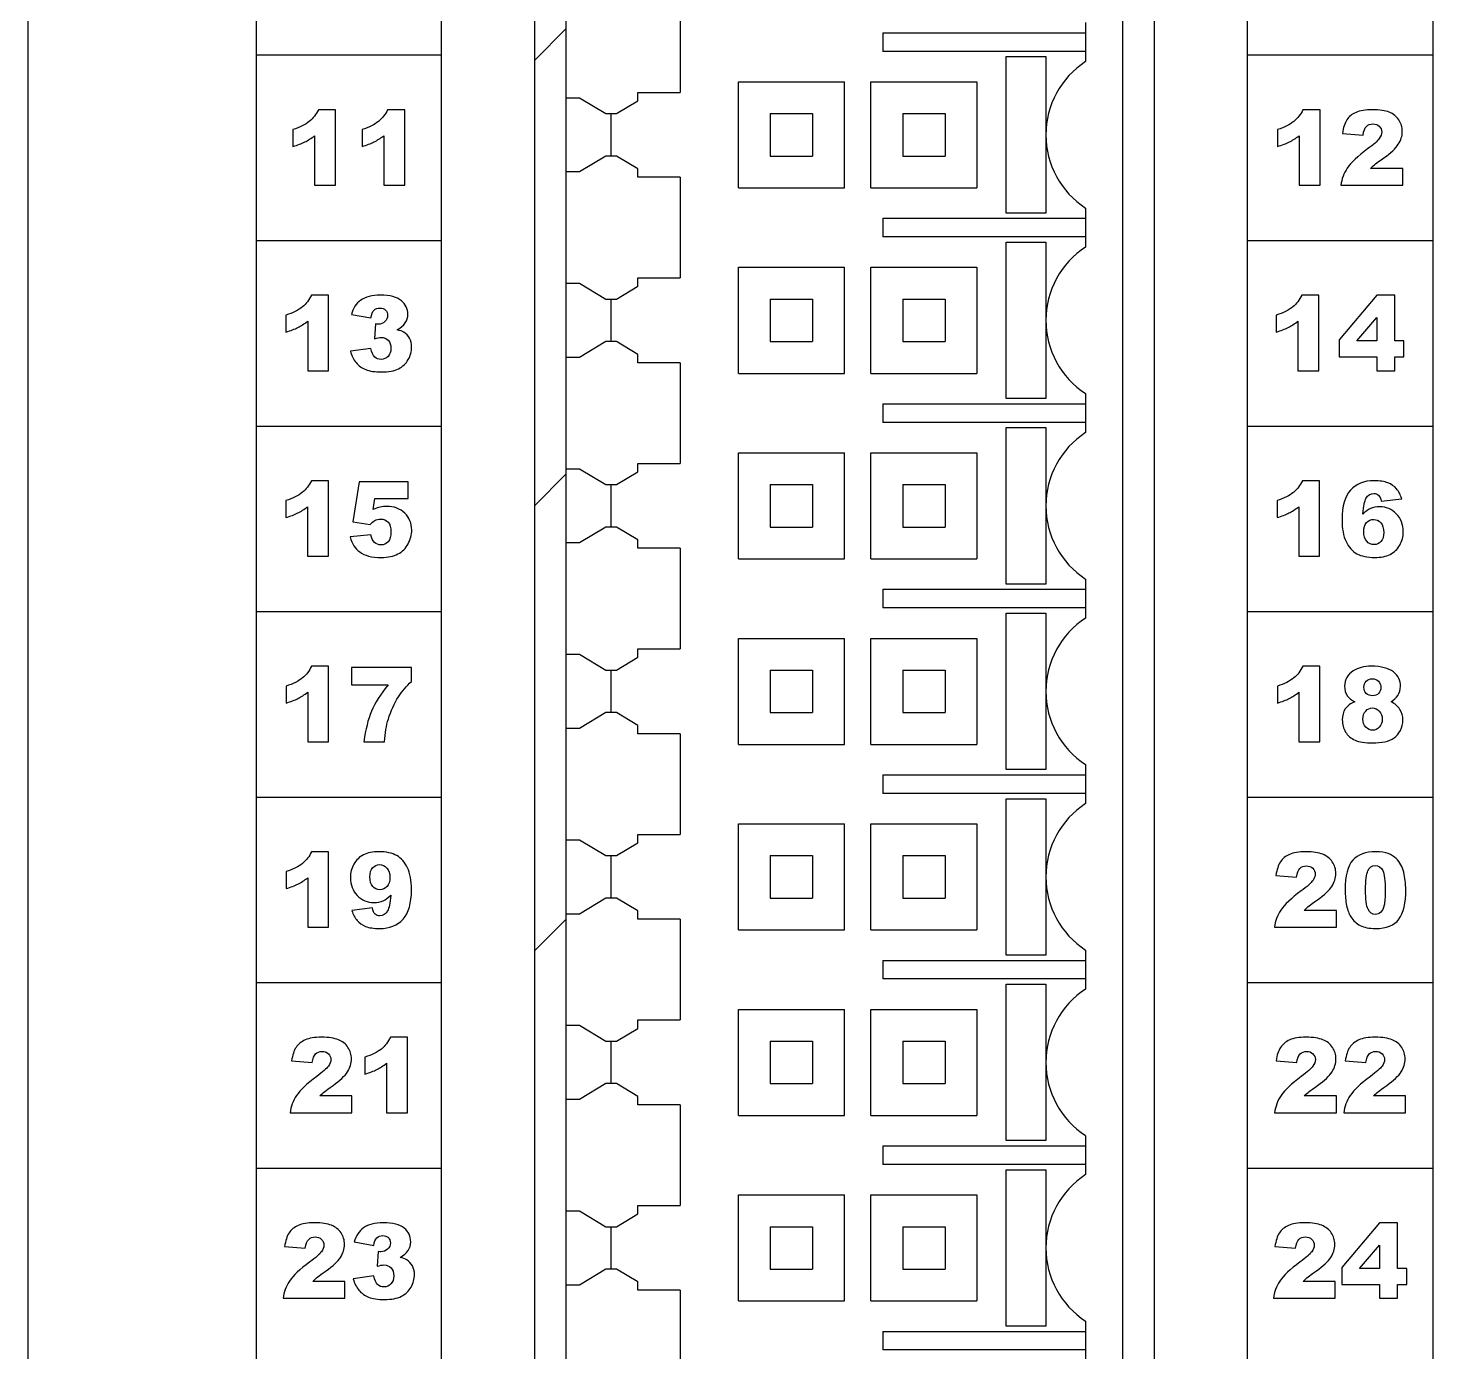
# Model space of a CAD drawing. Header units: millimetres. Extents: x 33 to 632, y -490 to 20.
# Drawn here: x 420.47 to 446.97, y -186.85 to -161.88 of the extents above; entities that cross this region are included whole.
import ezdxf

# ---------------------------------------------------------------- set-up
doc = ezdxf.new("R2010")
doc.units = ezdxf.units.MM

# ---------------------------------------------------------------- blocks, each defined once
blk = doc.blocks.new('MOD_DIM780')
at = {"linetype": 'Continuous'}
for p, q in [((115.619, 48.361), (115.619, 128.861)), ((126.119, 48.361), (126.119, 128.861)), ((115.019, 128.161), (115.019, 48.561)), ((126.719, 48.561), (126.719, 128.161)), ((109.769, 125.111), (109.769, 51.611)), ((113.269, 51.611), (113.269, 125.111)), ((128.469, 51.611), (128.469, 125.111)), ((131.969, 125.111), (131.969, 51.611)), ((105.469, 38.611), (105.469, 124.511)), ((117.769, 108.811), (117.769, 106.911)), ((125.419, 108.228), (125.419, 107.494)), ((115.019, 107.514), (115.619, 108.114)), ((121.594, 108.036), (121.594, 107.686)), ((121.594, 108.036), (125.419, 108.036)), ((113.269, 107.611), (109.769, 107.611)), ((125.419, 107.686), (121.594, 107.686)), ((131.969, 107.611), (128.469, 107.611)), ((123.918, 104.636), (123.918, 107.586)), ((123.918, 107.586), (124.669, 107.586)), ((124.669, 107.586), (124.669, 106.115)), ((118.869, 105.111), (118.869, 107.111)), ((118.869, 107.111), (120.869, 107.111)), ((120.869, 105.111), (120.869, 107.111)), ((121.369, 105.111), (121.369, 107.111)), ((121.369, 107.111), (123.369, 107.111)), ((123.369, 107.111), (123.369, 105.111)), ((115.619, 106.811), (115.869, 106.811)), ((115.869, 106.811), (116.369, 106.511)), ((116.97, 106.753), (116.969, 106.911)), ((116.969, 106.911), (117.769, 106.911)), ((111.268, 106.585), (110.946, 106.585)), ((111.268, 105.161), (111.268, 106.585)), ((112.573, 106.585), (112.251, 106.585)), ((112.573, 105.161), (112.573, 106.585)), ((116.566, 106.511), (116.97, 106.753)), ((129.84, 106.585), (129.518, 106.585)), ((129.84, 105.161), (129.84, 106.585)), ((116.369, 106.511), (116.566, 106.511)), ((116.469, 105.711), (116.469, 106.511)), ((119.469, 106.511), (119.469, 105.711)), ((119.469, 106.511), (120.269, 106.511)), ((120.269, 106.511), (120.269, 105.711)), ((121.969, 106.511), (121.969, 105.711)), ((121.969, 106.511), (122.769, 106.511)), ((122.769, 106.511), (122.769, 105.711)), ((110.466, 106.209), (110.466, 105.89)), ((110.875, 106.094), (110.875, 105.161)), ((111.77, 106.209), (111.77, 105.89)), ((112.179, 106.094), (112.179, 105.161)), ((124.669, 106.107), (124.669, 104.636)), ((129.037, 106.209), (129.037, 105.89)), ((129.446, 106.094), (129.446, 105.161)), ((130.263, 106.138), (130.652, 106.106)), ((116.369, 105.711), (115.869, 105.41)), ((116.566, 105.711), (116.369, 105.711)), ((116.97, 105.468), (116.566, 105.711)), ((119.469, 105.711), (120.269, 105.711)), ((121.969, 105.711), (122.769, 105.711)), ((131.401, 105.478), (130.794, 105.478)), ((131.401, 105.161), (131.401, 105.478)), ((115.869, 105.41), (115.619, 105.41)), ((116.969, 105.311), (116.97, 105.468)), ((117.769, 105.311), (116.969, 105.311)), ((117.769, 105.311), (117.769, 103.411)), ((110.875, 105.161), (111.268, 105.161)), ((112.179, 105.161), (112.573, 105.161)), ((118.869, 105.111), (120.869, 105.111)), ((121.369, 105.111), (123.369, 105.111)), ((129.446, 105.161), (129.84, 105.161)), ((130.234, 105.161), (131.401, 105.161)), ((125.419, 104.728), (125.419, 103.994)), ((121.594, 104.536), (121.594, 104.186)), ((121.594, 104.536), (125.419, 104.536)), ((124.669, 104.636), (123.918, 104.636)), ((125.419, 104.186), (121.594, 104.186)), ((113.269, 104.111), (109.769, 104.111)), ((123.918, 101.136), (123.918, 104.086)), ((123.918, 104.086), (124.669, 104.086)), ((124.669, 104.086), (124.669, 102.615)), ((131.969, 104.111), (128.469, 104.111)), ((116.97, 103.253), (116.969, 103.411)), ((116.969, 103.411), (117.769, 103.411)), ((118.869, 101.611), (118.869, 103.611)), ((118.869, 103.611), (120.869, 103.611)), ((120.869, 101.611), (120.869, 103.611)), ((121.369, 101.611), (121.369, 103.611)), ((121.369, 103.611), (123.369, 103.611)), ((123.369, 103.611), (123.369, 101.611)), ((115.619, 103.311), (115.869, 103.311)), ((115.869, 103.311), (116.369, 103.011)), ((116.566, 103.011), (116.97, 103.253)), ((111.136, 103.085), (110.814, 103.085)), ((111.136, 101.661), (111.136, 103.085)), ((116.369, 103.011), (116.566, 103.011)), ((116.469, 102.211), (116.469, 103.011)), ((119.469, 103.011), (119.469, 102.211)), ((119.469, 103.011), (120.269, 103.011)), ((120.269, 103.011), (120.269, 102.211)), ((121.969, 103.011), (121.969, 102.211)), ((121.969, 103.011), (122.769, 103.011)), ((122.769, 103.011), (122.769, 102.211)), ((129.817, 103.085), (129.495, 103.085)), ((129.817, 101.661), (129.817, 103.085)), ((130.909, 103.085), (130.2, 102.242)), ((131.248, 103.085), (130.909, 103.085)), ((131.248, 102.224), (131.248, 103.085)), ((110.334, 102.709), (110.334, 102.39)), ((110.743, 102.594), (110.743, 101.661)), ((111.569, 102.722), (111.937, 102.656)), ((124.669, 102.607), (124.669, 101.136)), ((129.015, 102.709), (129.015, 102.39)), ((129.424, 102.594), (129.424, 101.661)), ((130.533, 102.224), (130.909, 102.664)), ((130.909, 102.664), (130.909, 102.224)), ((112.021, 102.543), (112.001, 102.265)), ((111.937, 102.082), (111.548, 102.03)), ((116.369, 102.211), (115.869, 101.91)), ((116.566, 102.211), (116.369, 102.211)), ((116.97, 101.968), (116.566, 102.211)), ((119.469, 102.211), (120.269, 102.211)), ((121.969, 102.211), (122.769, 102.211)), ((130.2, 102.242), (130.2, 101.922)), ((130.909, 102.224), (130.533, 102.224)), ((131.423, 102.224), (131.248, 102.224)), ((131.423, 101.922), (131.423, 102.224)), ((115.869, 101.91), (115.619, 101.91)), ((116.969, 101.811), (116.97, 101.968)), ((117.769, 101.811), (116.969, 101.811)), ((117.769, 101.811), (117.769, 99.911)), ((130.2, 101.922), (130.909, 101.922)), ((130.909, 101.922), (130.909, 101.661)), ((131.248, 101.661), (131.248, 101.922)), ((131.248, 101.922), (131.423, 101.922)), ((110.743, 101.661), (111.136, 101.661)), ((118.869, 101.611), (120.869, 101.611)), ((121.369, 101.611), (123.369, 101.611)), ((129.424, 101.661), (129.817, 101.661)), ((130.909, 101.661), (131.248, 101.661)), ((121.594, 101.036), (121.594, 100.686)), ((121.594, 101.036), (125.419, 101.036)), ((124.669, 101.136), (123.918, 101.136)), ((125.419, 101.228), (125.419, 100.494)), ((113.269, 100.611), (109.769, 100.611)), ((125.419, 100.686), (121.594, 100.686)), ((123.918, 97.636), (123.918, 100.586)), ((123.918, 100.586), (124.669, 100.586)), ((124.669, 100.586), (124.669, 99.115)), ((131.969, 100.611), (128.469, 100.611)), ((116.97, 99.753), (116.969, 99.911)), ((116.969, 99.911), (117.769, 99.911)), ((118.869, 98.111), (118.869, 100.111)), ((118.869, 100.111), (120.869, 100.111)), ((120.869, 98.111), (120.869, 100.111)), ((121.369, 98.111), (121.369, 100.111)), ((121.369, 100.111), (123.369, 100.111)), ((123.369, 100.111), (123.369, 98.111)), ((115.019, 99.113), (115.619, 99.713)), ((115.619, 99.811), (115.869, 99.811)), ((115.869, 99.811), (116.369, 99.511)), ((116.566, 99.511), (116.97, 99.753)), ((111.135, 99.585), (110.813, 99.585)), ((111.135, 98.161), (111.135, 99.585)), ((111.715, 99.561), (111.592, 98.808)), ((112.639, 99.561), (111.715, 99.561)), ((112.639, 99.25), (112.639, 99.561)), ((116.369, 99.511), (116.566, 99.511)), ((116.469, 98.711), (116.469, 99.511)), ((119.469, 99.511), (119.469, 98.711)), ((119.469, 99.511), (120.269, 99.511)), ((120.269, 99.511), (120.269, 98.711)), ((121.969, 99.511), (121.969, 98.711)), ((121.969, 99.511), (122.769, 99.511)), ((122.769, 99.511), (122.769, 98.711)), ((129.831, 99.585), (129.509, 99.585)), ((129.831, 98.161), (129.831, 99.585)), ((110.333, 99.209), (110.333, 98.89)), ((111.98, 99.04), (112.013, 99.25)), ((112.013, 99.25), (112.639, 99.25)), ((129.029, 99.209), (129.029, 98.89)), ((130.993, 99.198), (131.38, 99.246)), ((110.741, 99.094), (110.741, 98.161)), ((124.669, 99.107), (124.669, 97.636)), ((129.438, 99.094), (129.438, 98.161)), ((111.592, 98.808), (111.924, 98.76)), ((116.369, 98.711), (115.869, 98.41)), ((116.566, 98.711), (116.369, 98.711)), ((116.97, 98.468), (116.566, 98.711)), ((119.469, 98.711), (120.269, 98.711)), ((121.969, 98.711), (122.769, 98.711)), ((111.935, 98.567), (111.542, 98.524)), ((115.869, 98.41), (115.619, 98.41)), ((116.969, 98.311), (116.97, 98.468)), ((110.741, 98.161), (111.135, 98.161)), ((117.769, 98.311), (116.969, 98.311)), ((117.769, 98.311), (117.769, 96.411)), ((118.869, 98.111), (120.869, 98.111)), ((121.369, 98.111), (123.369, 98.111)), ((129.438, 98.161), (129.831, 98.161)), ((121.594, 97.536), (121.594, 97.186)), ((121.594, 97.536), (125.419, 97.536)), ((124.669, 97.636), (123.918, 97.636)), ((125.419, 97.728), (125.419, 96.994)), ((113.269, 97.111), (109.769, 97.111)), ((125.419, 97.186), (121.594, 97.186)), ((123.918, 94.136), (123.918, 97.086)), ((123.918, 97.086), (124.669, 97.086)), ((124.669, 97.086), (124.669, 95.615)), ((131.969, 97.111), (128.469, 97.111)), ((118.869, 94.611), (118.869, 96.611)), ((118.869, 96.611), (120.869, 96.611)), ((120.869, 94.611), (120.869, 96.611)), ((121.369, 94.611), (121.369, 96.611)), ((121.369, 96.611), (123.369, 96.611)), ((123.369, 96.611), (123.369, 94.611)), ((115.619, 96.311), (115.869, 96.311)), ((115.869, 96.311), (116.369, 96.011)), ((116.566, 96.011), (116.97, 96.253)), ((116.97, 96.253), (116.969, 96.411)), ((116.969, 96.411), (117.769, 96.411)), ((111.138, 96.085), (110.816, 96.085)), ((111.138, 94.661), (111.138, 96.085)), ((111.567, 96.061), (111.567, 95.732)), ((112.703, 96.061), (111.567, 96.061)), ((112.703, 95.798), (112.703, 96.061)), ((116.369, 96.011), (116.566, 96.011)), ((116.469, 95.211), (116.469, 96.011)), ((119.469, 96.011), (119.469, 95.211)), ((119.469, 96.011), (120.269, 96.011)), ((120.269, 96.011), (120.269, 95.211)), ((121.969, 96.011), (121.969, 95.211)), ((121.969, 96.011), (122.769, 96.011)), ((122.769, 96.011), (122.769, 95.211)), ((129.837, 96.085), (129.515, 96.085)), ((129.837, 94.661), (129.837, 96.085)), ((110.336, 95.709), (110.336, 95.39)), ((111.567, 95.732), (112.259, 95.732)), ((129.035, 95.709), (129.035, 95.39)), ((110.744, 95.594), (110.744, 94.661)), ((124.669, 95.607), (124.669, 94.136)), ((129.443, 95.594), (129.443, 94.661)), ((116.369, 95.211), (115.869, 94.91)), ((116.566, 95.211), (116.369, 95.211)), ((116.97, 94.968), (116.566, 95.211)), ((119.469, 95.211), (120.269, 95.211)), ((121.969, 95.211), (122.769, 95.211)), ((115.869, 94.91), (115.619, 94.91)), ((116.969, 94.811), (116.97, 94.968)), ((110.744, 94.661), (111.138, 94.661)), ((111.803, 94.661), (112.191, 94.661)), ((117.769, 94.811), (116.969, 94.811)), ((117.769, 94.811), (117.769, 92.911)), ((118.869, 94.611), (120.869, 94.611)), ((121.369, 94.611), (123.369, 94.611)), ((129.443, 94.661), (129.837, 94.661)), ((124.669, 94.136), (123.918, 94.136)), ((125.419, 94.228), (125.419, 93.494)), ((121.594, 94.036), (121.594, 93.686)), ((121.594, 94.036), (125.419, 94.036)), ((113.269, 93.611), (109.769, 93.611)), ((125.419, 93.686), (121.594, 93.686)), ((123.918, 90.636), (123.918, 93.586)), ((123.918, 93.586), (124.669, 93.586)), ((124.669, 93.586), (124.669, 92.115)), ((131.969, 93.611), (128.469, 93.611)), ((118.869, 91.111), (118.869, 93.111)), ((118.869, 93.111), (120.869, 93.111)), ((120.869, 91.111), (120.869, 93.111)), ((121.369, 91.111), (121.369, 93.111)), ((121.369, 93.111), (123.369, 93.111)), ((123.369, 93.111), (123.369, 91.111)), ((115.619, 92.811), (115.869, 92.811)), ((115.869, 92.811), (116.369, 92.511)), ((116.566, 92.511), (116.97, 92.753)), ((116.97, 92.753), (116.969, 92.911)), ((116.969, 92.911), (117.769, 92.911)), ((111.138, 92.585), (110.816, 92.585)), ((111.138, 91.161), (111.138, 92.585)), ((116.369, 92.511), (116.566, 92.511)), ((116.469, 91.711), (116.469, 92.511)), ((119.469, 92.511), (119.469, 91.711)), ((119.469, 92.511), (120.269, 92.511)), ((120.269, 92.511), (120.269, 91.711)), ((121.969, 92.511), (121.969, 91.711)), ((121.969, 92.511), (122.769, 92.511)), ((122.769, 92.511), (122.769, 91.711)), ((110.336, 92.209), (110.336, 91.89)), ((110.745, 92.094), (110.745, 91.161)), ((124.669, 92.107), (124.669, 90.636)), ((129.009, 92.138), (129.399, 92.106)), ((116.369, 91.711), (115.869, 91.41)), ((116.566, 91.711), (116.369, 91.711)), ((116.97, 91.468), (116.566, 91.711)), ((119.469, 91.711), (120.269, 91.711)), ((121.969, 91.711), (122.769, 91.711)), ((111.965, 91.524), (111.578, 91.475)), ((116.969, 91.311), (116.97, 91.468)), ((130.148, 91.478), (129.54, 91.478)), ((130.148, 91.161), (130.148, 91.478)), ((110.745, 91.161), (111.138, 91.161)), ((115.019, 90.713), (115.619, 91.313)), ((115.869, 91.41), (115.619, 91.41)), ((117.769, 91.311), (116.969, 91.311)), ((117.769, 91.311), (117.769, 89.411)), ((128.981, 91.161), (130.148, 91.161)), ((118.869, 91.111), (120.869, 91.111)), ((121.369, 91.111), (123.369, 91.111)), ((124.669, 90.636), (123.918, 90.636)), ((125.419, 90.728), (125.419, 89.994)), ((121.594, 90.536), (121.594, 90.186)), ((121.594, 90.536), (125.419, 90.536)), ((113.269, 90.111), (109.769, 90.111)), ((125.419, 90.186), (121.594, 90.186)), ((131.969, 90.111), (128.469, 90.111)), ((123.918, 87.136), (123.918, 90.086)), ((123.918, 90.086), (124.669, 90.086)), ((124.669, 90.086), (124.669, 88.615)), ((118.869, 87.611), (118.869, 89.611)), ((118.869, 89.611), (120.869, 89.611)), ((120.869, 87.611), (120.869, 89.611)), ((121.369, 87.611), (121.369, 89.611)), ((121.369, 89.611), (123.369, 89.611)), ((123.369, 89.611), (123.369, 87.611)), ((115.619, 89.311), (115.869, 89.311)), ((115.869, 89.311), (116.369, 89.011)), ((116.97, 89.253), (116.969, 89.411)), ((116.969, 89.411), (117.769, 89.411)), ((112.627, 89.085), (112.305, 89.085)), ((112.627, 87.661), (112.627, 89.085)), ((116.566, 89.011), (116.97, 89.253)), ((116.369, 89.011), (116.566, 89.011)), ((116.469, 88.211), (116.469, 89.011)), ((119.469, 89.011), (119.469, 88.211)), ((119.469, 89.011), (120.269, 89.011)), ((120.269, 89.011), (120.269, 88.211)), ((121.969, 89.011), (121.969, 88.211)), ((121.969, 89.011), (122.769, 89.011)), ((122.769, 89.011), (122.769, 88.211)), ((110.441, 88.638), (110.83, 88.606)), ((111.824, 88.709), (111.824, 88.39)), ((112.233, 88.594), (112.233, 87.661)), ((124.669, 88.607), (124.669, 87.136)), ((129.012, 88.638), (129.402, 88.606)), ((130.317, 88.638), (130.706, 88.606)), ((116.369, 88.211), (115.869, 87.91)), ((116.566, 88.211), (116.369, 88.211)), ((116.97, 87.968), (116.566, 88.211)), ((119.469, 88.211), (120.269, 88.211)), ((121.969, 88.211), (122.769, 88.211)), ((111.579, 87.978), (110.972, 87.978)), ((111.579, 87.661), (111.579, 87.978)), ((115.869, 87.91), (115.619, 87.91)), ((116.969, 87.811), (116.97, 87.968)), ((117.769, 87.811), (116.969, 87.811)), ((117.769, 87.811), (117.769, 85.911)), ((130.15, 87.978), (129.543, 87.978)), ((130.15, 87.661), (130.15, 87.978)), ((131.455, 87.978), (130.848, 87.978)), ((131.455, 87.661), (131.455, 87.978)), ((110.412, 87.661), (111.579, 87.661)), ((112.233, 87.661), (112.627, 87.661)), ((118.869, 87.611), (120.869, 87.611)), ((121.369, 87.611), (123.369, 87.611)), ((128.983, 87.661), (130.15, 87.661)), ((130.288, 87.661), (131.455, 87.661)), ((125.419, 87.228), (125.419, 86.494)), ((121.594, 87.036), (121.594, 86.686)), ((121.594, 87.036), (125.419, 87.036)), ((124.669, 87.136), (123.918, 87.136)), ((125.419, 86.686), (121.594, 86.686)), ((113.269, 86.611), (109.769, 86.611)), ((123.918, 83.636), (123.918, 86.586)), ((123.918, 86.586), (124.669, 86.586)), ((124.669, 86.586), (124.669, 85.115)), ((131.969, 86.611), (128.469, 86.611)), ((116.97, 85.753), (116.969, 85.911)), ((116.969, 85.911), (117.769, 85.911)), ((118.869, 84.111), (118.869, 86.111)), ((118.869, 86.111), (120.869, 86.111)), ((120.869, 84.111), (120.869, 86.111)), ((121.369, 84.111), (121.369, 86.111)), ((121.369, 86.111), (123.369, 86.111)), ((123.369, 86.111), (123.369, 84.111)), ((115.619, 85.811), (115.869, 85.811)), ((115.869, 85.811), (116.369, 85.511)), ((116.566, 85.511), (116.97, 85.753)), ((116.369, 85.511), (116.566, 85.511)), ((116.469, 84.711), (116.469, 85.511)), ((119.469, 85.511), (119.469, 84.711)), ((119.469, 85.511), (120.269, 85.511)), ((120.269, 85.511), (120.269, 84.711)), ((121.969, 85.511), (121.969, 84.711)), ((121.969, 85.511), (122.769, 85.511)), ((122.769, 85.511), (122.769, 84.711)), ((130.963, 85.585), (130.254, 84.742)), ((131.302, 85.585), (130.963, 85.585)), ((131.302, 84.724), (131.302, 85.585)), ((110.309, 85.138), (110.698, 85.106)), ((111.623, 85.222), (111.991, 85.156)), ((124.669, 85.107), (124.669, 83.636)), ((128.99, 85.138), (129.379, 85.106)), ((130.587, 84.724), (130.963, 85.164)), ((130.963, 85.164), (130.963, 84.724)), ((112.075, 85.043), (112.054, 84.765)), ((111.991, 84.582), (111.602, 84.53)), ((116.369, 84.711), (115.869, 84.41)), ((116.566, 84.711), (116.369, 84.711)), ((116.97, 84.468), (116.566, 84.711)), ((119.469, 84.711), (120.269, 84.711)), ((121.969, 84.711), (122.769, 84.711)), ((130.254, 84.742), (130.254, 84.422)), ((130.963, 84.724), (130.587, 84.724)), ((131.477, 84.724), (131.302, 84.724)), ((131.477, 84.422), (131.477, 84.724)), ((111.447, 84.478), (110.84, 84.478)), ((111.447, 84.161), (111.447, 84.478)), ((115.869, 84.41), (115.619, 84.41)), ((116.969, 84.311), (116.97, 84.468)), ((117.769, 84.311), (116.969, 84.311)), ((117.769, 84.311), (117.769, 82.411)), ((130.128, 84.478), (129.521, 84.478)), ((130.128, 84.161), (130.128, 84.478)), ((130.254, 84.422), (130.963, 84.422)), ((130.963, 84.422), (130.963, 84.161)), ((131.302, 84.422), (131.477, 84.422)), ((131.302, 84.161), (131.302, 84.422)), ((110.28, 84.161), (111.447, 84.161)), ((118.869, 84.111), (120.869, 84.111)), ((121.369, 84.111), (123.369, 84.111)), ((128.961, 84.161), (130.128, 84.161)), ((130.963, 84.161), (131.302, 84.161)), ((121.594, 83.536), (121.594, 83.186)), ((121.594, 83.536), (125.419, 83.536)), ((124.669, 83.636), (123.918, 83.636)), ((125.419, 83.728), (125.419, 82.994)), ((125.419, 83.186), (121.594, 83.186))]:
    blk.add_line(p, q, dxfattribs=at)
for centre, radius, start, end in [((126.319, 106.111), 1.65, 123.0557, 236.9443), ((126.319, 102.611), 1.65, 123.0557, 236.9443), ((126.319, 99.111), 1.65, 123.0557, 236.9443), ((126.319, 95.611), 1.65, 123.0557, 236.9443), ((130.839, 95.708), 1.071, 270.0061, 282.0044), ((126.319, 92.111), 1.65, 123.0557, 236.9443), ((126.319, 88.611), 1.65, 123.0557, 236.9443), ((126.319, 85.111), 1.65, 123.0557, 236.9443)]:
    blk.add_arc(centre, radius, start, end, dxfattribs=at)
for points in [[(110.946, 106.585), (110.904, 106.497), (110.847, 106.422), (110.774, 106.363)], [(112.251, 106.585), (112.209, 106.497), (112.151, 106.422), (112.079, 106.363)], [(129.518, 106.585), (129.476, 106.497), (129.418, 106.422), (129.346, 106.363)], [(130.519, 106.535), (130.444, 106.502), (130.387, 106.455), (130.346, 106.394)], [(130.827, 106.585), (130.695, 106.585), (130.593, 106.567), (130.519, 106.535)], [(131.146, 106.537), (131.07, 106.568), (130.964, 106.585), (130.827, 106.585)], [(131.326, 106.394), (131.282, 106.459), (131.222, 106.506), (131.146, 106.537)], [(110.774, 106.363), (110.701, 106.303), (110.598, 106.251), (110.466, 106.209)], [(112.079, 106.363), (112.005, 106.303), (111.902, 106.251), (111.77, 106.209)], [(129.346, 106.363), (129.272, 106.303), (129.169, 106.251), (129.037, 106.209)], [(130.346, 106.394), (130.306, 106.332), (130.278, 106.247), (130.263, 106.138)], [(130.652, 106.106), (130.663, 106.184), (130.684, 106.24), (130.716, 106.271)], [(130.716, 106.271), (130.747, 106.302), (130.788, 106.318), (130.838, 106.318)], [(130.838, 106.318), (130.885, 106.318), (130.924, 106.303), (130.956, 106.272)], [(130.956, 106.272), (130.988, 106.242), (131.004, 106.205), (131.004, 106.163)], [(131.391, 106.177), (131.391, 106.257), (131.37, 106.329), (131.326, 106.394)], [(110.69, 105.976), (110.749, 106.006), (110.811, 106.045), (110.875, 106.094)], [(111.994, 105.976), (112.053, 106.006), (112.115, 106.045), (112.179, 106.094)], [(129.261, 105.976), (129.32, 106.006), (129.382, 106.045), (129.446, 106.094)], [(130.956, 106.039), (130.924, 105.994), (130.851, 105.929), (130.737, 105.845)], [(131.004, 106.163), (131.004, 106.123), (130.988, 106.082), (130.956, 106.039)], [(131.316, 105.932), (131.366, 106.01), (131.391, 106.091), (131.391, 106.177)], [(110.466, 105.89), (110.556, 105.917), (110.63, 105.946), (110.69, 105.976)], [(111.77, 105.89), (111.86, 105.917), (111.935, 105.946), (111.994, 105.976)], [(129.037, 105.89), (129.127, 105.917), (129.202, 105.946), (129.261, 105.976)], [(130.737, 105.845), (130.55, 105.707), (130.423, 105.587), (130.355, 105.485)], [(131.044, 105.677), (131.176, 105.769), (131.266, 105.854), (131.316, 105.932)], [(130.355, 105.485), (130.288, 105.384), (130.247, 105.275), (130.234, 105.161)], [(130.794, 105.478), (130.829, 105.512), (130.86, 105.541), (130.887, 105.562)], [(130.887, 105.562), (130.913, 105.584), (130.966, 105.622), (131.044, 105.677)], [(110.643, 102.863), (110.569, 102.803), (110.466, 102.751), (110.334, 102.709)], [(110.814, 103.085), (110.772, 102.997), (110.715, 102.922), (110.643, 102.863)], [(111.745, 102.991), (111.658, 102.928), (111.599, 102.838), (111.569, 102.722)], [(112.114, 103.085), (111.955, 103.085), (111.832, 103.053), (111.745, 102.991)], [(111.995, 102.801), (112.023, 102.829), (112.061, 102.843), (112.107, 102.843)], [(112.107, 102.843), (112.15, 102.843), (112.186, 102.83), (112.211, 102.804)], [(112.51, 102.982), (112.428, 103.05), (112.297, 103.085), (112.114, 103.085)], [(112.633, 102.725), (112.633, 102.829), (112.592, 102.914), (112.51, 102.982)], [(129.324, 102.863), (129.25, 102.803), (129.147, 102.751), (129.015, 102.709)], [(129.495, 103.085), (129.453, 102.997), (129.396, 102.922), (129.324, 102.863)], [(110.558, 102.476), (110.617, 102.506), (110.679, 102.545), (110.743, 102.594)], [(111.937, 102.656), (111.946, 102.725), (111.966, 102.773), (111.995, 102.801)], [(112.198, 102.587), (112.164, 102.555), (112.122, 102.538), (112.071, 102.538)], [(112.25, 102.703), (112.25, 102.658), (112.233, 102.619), (112.198, 102.587)], [(112.211, 102.804), (112.236, 102.779), (112.25, 102.745), (112.25, 102.703)], [(112.433, 102.432), (112.5, 102.469), (112.55, 102.512), (112.583, 102.561)], [(112.583, 102.561), (112.616, 102.61), (112.633, 102.664), (112.633, 102.725)], [(129.239, 102.476), (129.298, 102.506), (129.36, 102.545), (129.424, 102.594)], [(110.334, 102.39), (110.424, 102.417), (110.498, 102.446), (110.558, 102.476)], [(112.071, 102.538), (112.059, 102.538), (112.042, 102.539), (112.021, 102.543)], [(112.557, 102.385), (112.529, 102.403), (112.487, 102.419), (112.433, 102.432)], [(112.665, 102.272), (112.639, 102.319), (112.603, 102.357), (112.557, 102.385)], [(129.015, 102.39), (129.105, 102.417), (129.179, 102.446), (129.239, 102.476)], [(111.548, 102.03), (111.573, 101.942), (111.609, 101.87), (111.657, 101.813)], [(112.007, 101.919), (111.975, 101.949), (111.952, 102.004), (111.937, 102.082)], [(112.001, 102.265), (112.054, 102.28), (112.096, 102.288), (112.127, 102.288)], [(112.127, 102.288), (112.184, 102.288), (112.229, 102.27), (112.262, 102.234)], [(112.313, 102.084), (112.313, 102.02), (112.295, 101.969), (112.26, 101.931)], [(112.262, 102.234), (112.296, 102.198), (112.313, 102.149), (112.313, 102.084)], [(112.64, 101.87), (112.682, 101.944), (112.704, 102.023), (112.704, 102.105)], [(112.704, 102.105), (112.704, 102.17), (112.691, 102.225), (112.665, 102.272)], [(111.657, 101.813), (111.704, 101.755), (111.765, 101.711), (111.838, 101.682)], [(112.13, 101.874), (112.081, 101.874), (112.04, 101.888), (112.007, 101.919)], [(112.26, 101.931), (112.226, 101.893), (112.182, 101.874), (112.13, 101.874)], [(112.456, 101.697), (112.536, 101.737), (112.597, 101.795), (112.64, 101.87)], [(111.838, 101.682), (111.912, 101.652), (112.012, 101.637), (112.14, 101.637)], [(112.14, 101.637), (112.27, 101.637), (112.376, 101.658), (112.456, 101.697)], [(110.813, 99.585), (110.771, 99.497), (110.714, 99.422), (110.641, 99.363)], [(129.509, 99.585), (129.467, 99.497), (129.41, 99.422), (129.337, 99.363)], [(130.415, 99.408), (130.309, 99.29), (130.256, 99.105), (130.256, 98.853)], [(130.858, 99.585), (130.669, 99.585), (130.521, 99.525), (130.415, 99.408)], [(131.121, 99.545), (131.056, 99.571), (130.968, 99.585), (130.858, 99.585)], [(131.282, 99.432), (131.24, 99.482), (131.186, 99.52), (131.121, 99.545)], [(131.38, 99.246), (131.357, 99.32), (131.325, 99.383), (131.282, 99.432)], [(110.641, 99.363), (110.568, 99.303), (110.464, 99.251), (110.333, 99.209)], [(129.337, 99.363), (129.264, 99.303), (129.161, 99.251), (129.029, 99.209)], [(130.65, 98.956), (130.662, 99.106), (130.681, 99.204), (130.706, 99.251)], [(130.706, 99.251), (130.741, 99.313), (130.791, 99.346), (130.854, 99.346)], [(130.854, 99.346), (130.888, 99.346), (130.918, 99.334), (130.941, 99.312)], [(130.941, 99.312), (130.966, 99.289), (130.983, 99.251), (130.993, 99.198)], [(110.333, 98.89), (110.422, 98.917), (110.497, 98.946), (110.556, 98.976)], [(110.556, 98.976), (110.615, 99.006), (110.677, 99.045), (110.741, 99.094)], [(112.108, 99.086), (112.066, 99.076), (112.023, 99.06), (111.98, 99.04)], [(112.009, 98.833), (112.044, 98.851), (112.08, 98.861), (112.118, 98.861)], [(112.234, 99.101), (112.192, 99.101), (112.15, 99.096), (112.108, 99.086)], [(112.118, 98.861), (112.178, 98.861), (112.224, 98.841), (112.26, 98.802)], [(112.574, 98.974), (112.487, 99.058), (112.373, 99.101), (112.234, 99.101)], [(112.706, 98.654), (112.706, 98.782), (112.662, 98.889), (112.574, 98.974)], [(129.029, 98.89), (129.119, 98.917), (129.193, 98.946), (129.253, 98.976)], [(129.253, 98.976), (129.312, 99.006), (129.374, 99.045), (129.438, 99.094)], [(130.256, 98.853), (130.256, 98.68), (130.281, 98.542), (130.331, 98.437)], [(130.794, 99.06), (130.744, 99.037), (130.696, 99.003), (130.65, 98.956)], [(130.718, 98.794), (130.754, 98.834), (130.8, 98.854), (130.855, 98.854)], [(130.964, 99.095), (130.899, 99.095), (130.842, 99.083), (130.794, 99.06)], [(130.855, 98.854), (130.907, 98.854), (130.951, 98.833), (130.987, 98.792)], [(131.279, 98.961), (131.194, 99.05), (131.088, 99.095), (130.964, 99.095)], [(131.41, 98.622), (131.41, 98.759), (131.366, 98.871), (131.279, 98.961)], [(111.924, 98.76), (111.954, 98.795), (111.983, 98.82), (112.009, 98.833)], [(112.26, 98.802), (112.296, 98.763), (112.314, 98.702), (112.314, 98.619)], [(112.314, 98.619), (112.314, 98.537), (112.296, 98.476), (112.261, 98.435)], [(112.638, 98.394), (112.683, 98.477), (112.706, 98.564), (112.706, 98.654)], [(130.664, 98.622), (130.664, 98.696), (130.682, 98.754), (130.718, 98.794)], [(130.721, 98.443), (130.683, 98.486), (130.664, 98.546), (130.664, 98.622)], [(130.987, 98.792), (131.023, 98.75), (131.041, 98.69), (131.041, 98.611)], [(131.041, 98.611), (131.041, 98.534), (131.024, 98.476), (130.99, 98.437)], [(131.344, 98.369), (131.388, 98.445), (131.41, 98.529), (131.41, 98.622)], [(111.542, 98.524), (111.561, 98.458), (111.585, 98.403), (111.613, 98.359)], [(111.613, 98.359), (111.642, 98.315), (111.679, 98.275), (111.725, 98.241)], [(112.002, 98.422), (111.967, 98.455), (111.945, 98.504), (111.935, 98.567)], [(112.127, 98.374), (112.078, 98.374), (112.036, 98.39), (112.002, 98.422)], [(112.261, 98.435), (112.225, 98.394), (112.181, 98.374), (112.127, 98.374)], [(112.447, 98.203), (112.529, 98.247), (112.593, 98.31), (112.638, 98.394)], [(130.331, 98.437), (130.382, 98.332), (130.45, 98.256), (130.535, 98.208)], [(130.861, 98.379), (130.806, 98.379), (130.759, 98.4), (130.721, 98.443)], [(130.99, 98.437), (130.955, 98.398), (130.912, 98.379), (130.861, 98.379)], [(131.162, 98.195), (131.24, 98.234), (131.3, 98.292), (131.344, 98.369)], [(111.725, 98.241), (111.771, 98.207), (111.827, 98.18), (111.893, 98.163)], [(111.893, 98.163), (111.959, 98.146), (112.038, 98.137), (112.131, 98.137)], [(112.131, 98.137), (112.259, 98.137), (112.365, 98.159), (112.447, 98.203)], [(130.535, 98.208), (130.619, 98.161), (130.732, 98.137), (130.872, 98.137)], [(130.872, 98.137), (130.988, 98.137), (131.085, 98.157), (131.162, 98.195)], [(110.816, 96.085), (110.774, 95.997), (110.717, 95.922), (110.644, 95.863)], [(129.515, 96.085), (129.473, 95.997), (129.416, 95.922), (129.343, 95.863)], [(130.468, 95.998), (130.357, 95.924), (130.303, 95.828), (130.303, 95.711)], [(130.809, 96.085), (130.668, 96.085), (130.554, 96.056), (130.468, 95.998)], [(131.223, 95.977), (131.134, 96.048), (130.996, 96.085), (130.809, 96.085)], [(131.358, 95.708), (131.358, 95.816), (131.313, 95.906), (131.223, 95.977)], [(110.644, 95.863), (110.57, 95.803), (110.467, 95.751), (110.336, 95.709)], [(112.259, 95.732), (112.117, 95.556), (112.012, 95.39), (111.947, 95.236)], [(112.456, 95.509), (112.521, 95.612), (112.604, 95.708), (112.703, 95.798)], [(129.343, 95.863), (129.27, 95.803), (129.166, 95.751), (129.035, 95.709)], [(130.303, 95.711), (130.303, 95.64), (130.322, 95.577), (130.36, 95.522)], [(130.669, 95.688), (130.669, 95.735), (130.683, 95.773), (130.712, 95.803)], [(130.713, 95.571), (130.683, 95.6), (130.669, 95.64), (130.669, 95.688)], [(130.712, 95.803), (130.742, 95.832), (130.78, 95.848), (130.828, 95.848)], [(130.828, 95.848), (130.874, 95.848), (130.912, 95.832), (130.942, 95.802)], [(130.942, 95.802), (130.972, 95.771), (130.988, 95.732), (130.988, 95.684)], [(130.988, 95.684), (130.988, 95.638), (130.973, 95.599), (130.945, 95.571)], [(131.305, 95.532), (131.34, 95.586), (131.358, 95.645), (131.358, 95.708)], [(110.336, 95.39), (110.425, 95.417), (110.5, 95.446), (110.559, 95.476)], [(110.559, 95.476), (110.618, 95.506), (110.68, 95.545), (110.744, 95.594)], [(112.265, 95.088), (112.311, 95.242), (112.375, 95.383), (112.456, 95.509)], [(129.035, 95.39), (129.124, 95.417), (129.199, 95.446), (129.258, 95.476)], [(129.258, 95.476), (129.317, 95.506), (129.379, 95.545), (129.443, 95.594)], [(130.494, 95.413), (130.414, 95.382), (130.355, 95.338), (130.317, 95.28)], [(130.36, 95.522), (130.388, 95.482), (130.433, 95.446), (130.494, 95.413)], [(130.835, 95.527), (130.784, 95.527), (130.744, 95.541), (130.713, 95.571)], [(130.945, 95.571), (130.916, 95.541), (130.879, 95.527), (130.835, 95.527)], [(131.179, 95.413), (131.236, 95.451), (131.278, 95.491), (131.305, 95.532)], [(131.347, 95.269), (131.31, 95.328), (131.254, 95.377), (131.179, 95.413)], [(111.947, 95.236), (111.882, 95.081), (111.834, 94.889), (111.803, 94.661)], [(130.317, 95.28), (130.279, 95.223), (130.26, 95.154), (130.26, 95.072)], [(130.648, 95.086), (130.648, 95.151), (130.665, 95.202), (130.701, 95.24)], [(130.701, 95.24), (130.737, 95.279), (130.779, 95.298), (130.828, 95.298)], [(130.828, 95.298), (130.877, 95.298), (130.92, 95.278), (130.957, 95.238)], [(130.957, 95.238), (130.994, 95.198), (131.013, 95.148), (131.013, 95.087)], [(131.404, 95.07), (131.404, 95.143), (131.385, 95.209), (131.347, 95.269)], [(112.191, 94.661), (112.203, 94.825), (112.228, 94.967), (112.265, 95.088)], [(130.26, 95.072), (130.26, 94.988), (130.28, 94.912), (130.32, 94.844)], [(130.704, 94.934), (130.666, 94.973), (130.648, 95.024), (130.648, 95.086)], [(130.833, 94.876), (130.784, 94.876), (130.741, 94.895), (130.704, 94.934)], [(130.958, 94.935), (130.921, 94.895), (130.879, 94.876), (130.833, 94.876)], [(131.013, 95.087), (131.013, 95.025), (130.994, 94.975), (130.958, 94.935)], [(131.237, 94.733), (131.284, 94.766), (131.323, 94.813), (131.355, 94.874)], [(131.355, 94.874), (131.388, 94.935), (131.404, 95), (131.404, 95.07)], [(130.32, 94.844), (130.361, 94.775), (130.421, 94.724), (130.5, 94.689)], [(130.5, 94.689), (130.578, 94.655), (130.691, 94.637), (130.839, 94.637)], [(131.062, 94.66), (131.132, 94.675), (131.19, 94.7), (131.237, 94.733)], [(110.816, 92.585), (110.774, 92.497), (110.717, 92.422), (110.645, 92.363)], [(111.796, 92.526), (111.719, 92.486), (111.659, 92.429), (111.615, 92.353)], [(112.086, 92.585), (111.97, 92.585), (111.873, 92.565), (111.796, 92.526)], [(112.423, 92.512), (112.339, 92.56), (112.226, 92.585), (112.086, 92.585)], [(112.626, 92.283), (112.575, 92.388), (112.508, 92.464), (112.423, 92.512)], [(129.265, 92.535), (129.191, 92.502), (129.133, 92.455), (129.093, 92.394)], [(129.574, 92.585), (129.442, 92.585), (129.34, 92.567), (129.265, 92.535)], [(129.892, 92.537), (129.816, 92.568), (129.71, 92.585), (129.574, 92.585)], [(130.072, 92.394), (130.028, 92.459), (129.969, 92.506), (129.892, 92.537)], [(130.895, 92.585), (130.699, 92.585), (130.553, 92.531), (130.457, 92.425)], [(131.127, 92.549), (131.066, 92.572), (130.989, 92.585), (130.895, 92.585)], [(131.275, 92.459), (131.237, 92.496), (131.188, 92.526), (131.127, 92.549)], [(110.645, 92.363), (110.571, 92.303), (110.468, 92.251), (110.336, 92.209)], [(111.615, 92.353), (111.571, 92.276), (111.549, 92.191), (111.549, 92.098)], [(111.918, 92.109), (111.918, 92.186), (111.935, 92.245), (111.969, 92.284)], [(111.969, 92.284), (112.003, 92.322), (112.046, 92.342), (112.098, 92.342)], [(112.098, 92.342), (112.152, 92.342), (112.199, 92.32), (112.237, 92.277)], [(112.237, 92.277), (112.276, 92.234), (112.295, 92.175), (112.295, 92.099)], [(112.702, 91.868), (112.702, 92.04), (112.677, 92.178), (112.626, 92.283)], [(129.093, 92.394), (129.052, 92.332), (129.025, 92.247), (129.009, 92.138)], [(129.399, 92.106), (129.409, 92.184), (129.43, 92.24), (129.462, 92.271)], [(129.462, 92.271), (129.493, 92.302), (129.535, 92.318), (129.584, 92.318)], [(129.584, 92.318), (129.632, 92.318), (129.671, 92.303), (129.703, 92.272)], [(129.703, 92.272), (129.734, 92.242), (129.75, 92.205), (129.75, 92.163)], [(130.138, 92.177), (130.138, 92.257), (130.116, 92.329), (130.072, 92.394)], [(130.457, 92.425), (130.362, 92.318), (130.314, 92.132), (130.314, 91.866)], [(130.7, 91.865), (130.7, 92.041), (130.714, 92.162), (130.743, 92.227)], [(130.743, 92.227), (130.771, 92.292), (130.817, 92.326), (130.882, 92.326)], [(130.882, 92.326), (130.945, 92.326), (130.992, 92.293), (131.023, 92.229)], [(131.023, 92.229), (131.055, 92.165), (131.071, 92.04), (131.071, 91.855)], [(131.365, 92.341), (131.343, 92.382), (131.314, 92.421), (131.275, 92.459)], [(131.419, 92.198), (131.405, 92.252), (131.387, 92.3), (131.365, 92.341)], [(110.336, 91.89), (110.426, 91.917), (110.5, 91.946), (110.56, 91.976)], [(110.56, 91.976), (110.619, 92.006), (110.681, 92.045), (110.745, 92.094)], [(111.549, 92.098), (111.549, 91.962), (111.592, 91.849), (111.678, 91.76)], [(111.971, 91.929), (111.936, 91.971), (111.918, 92.031), (111.918, 92.109)], [(112.295, 92.099), (112.295, 92.025), (112.277, 91.968), (112.24, 91.928)], [(129.702, 92.039), (129.67, 91.994), (129.598, 91.929), (129.484, 91.845)], [(129.75, 92.163), (129.75, 92.123), (129.734, 92.082), (129.702, 92.039)], [(130.063, 91.932), (130.112, 92.01), (130.138, 92.091), (130.138, 92.177)], [(131.458, 91.871), (131.458, 91.984), (131.444, 92.093), (131.419, 92.198)], [(111.678, 91.76), (111.764, 91.671), (111.87, 91.627), (111.996, 91.627)], [(112.104, 91.867), (112.05, 91.867), (112.006, 91.887), (111.971, 91.929)], [(112.24, 91.928), (112.204, 91.887), (112.158, 91.867), (112.104, 91.867)], [(112.166, 91.66), (112.214, 91.682), (112.262, 91.717), (112.309, 91.765)], [(112.309, 91.765), (112.296, 91.614), (112.277, 91.516), (112.251, 91.47)], [(112.543, 91.313), (112.649, 91.43), (112.702, 91.615), (112.702, 91.868)], [(129.484, 91.845), (129.297, 91.707), (129.17, 91.587), (129.102, 91.485)], [(129.79, 91.677), (129.922, 91.769), (130.013, 91.854), (130.063, 91.932)], [(130.314, 91.866), (130.314, 91.758), (130.322, 91.659), (130.341, 91.569)], [(130.746, 91.5), (130.715, 91.565), (130.7, 91.687), (130.7, 91.865)], [(131.071, 91.855), (131.071, 91.728), (131.063, 91.634), (131.05, 91.575)], [(131.329, 91.313), (131.415, 91.431), (131.458, 91.617), (131.458, 91.871)], [(111.578, 91.475), (111.601, 91.4), (111.634, 91.338), (111.677, 91.288)], [(112.016, 91.408), (111.992, 91.431), (111.975, 91.469), (111.965, 91.524)], [(111.996, 91.627), (112.06, 91.627), (112.116, 91.637), (112.166, 91.66)], [(112.251, 91.47), (112.216, 91.407), (112.168, 91.376), (112.106, 91.376)], [(129.102, 91.485), (129.034, 91.384), (128.994, 91.275), (128.981, 91.161)], [(129.54, 91.478), (129.576, 91.512), (129.606, 91.541), (129.633, 91.562)], [(129.633, 91.562), (129.66, 91.584), (129.712, 91.622), (129.79, 91.677)], [(130.341, 91.569), (130.361, 91.48), (130.386, 91.41), (130.42, 91.358)], [(130.884, 91.402), (130.824, 91.402), (130.778, 91.435), (130.746, 91.5)], [(130.986, 91.443), (130.957, 91.416), (130.923, 91.402), (130.884, 91.402)], [(131.05, 91.575), (131.037, 91.515), (131.015, 91.471), (130.986, 91.443)], [(111.677, 91.288), (111.719, 91.239), (111.772, 91.201), (111.837, 91.175)], [(111.837, 91.175), (111.901, 91.15), (111.989, 91.137), (112.101, 91.137)], [(112.106, 91.376), (112.07, 91.376), (112.041, 91.386), (112.016, 91.408)], [(112.101, 91.137), (112.289, 91.137), (112.436, 91.195), (112.543, 91.313)], [(130.42, 91.358), (130.467, 91.286), (130.527, 91.23), (130.599, 91.193)], [(130.599, 91.193), (130.672, 91.156), (130.766, 91.137), (130.885, 91.137)], [(130.885, 91.137), (131.095, 91.137), (131.243, 91.195), (131.329, 91.313)], [(111.005, 89.085), (110.873, 89.085), (110.771, 89.067), (110.697, 89.035)], [(111.324, 89.037), (111.248, 89.068), (111.142, 89.085), (111.005, 89.085)], [(112.305, 89.085), (112.263, 88.997), (112.205, 88.922), (112.133, 88.863)], [(129.577, 89.085), (129.445, 89.085), (129.343, 89.067), (129.268, 89.035)], [(129.895, 89.037), (129.819, 89.068), (129.713, 89.085), (129.577, 89.085)], [(130.881, 89.085), (130.749, 89.085), (130.647, 89.067), (130.573, 89.035)], [(131.2, 89.037), (131.124, 89.068), (131.018, 89.085), (130.881, 89.085)], [(110.524, 88.894), (110.484, 88.832), (110.456, 88.747), (110.441, 88.638)], [(110.697, 89.035), (110.622, 89.002), (110.565, 88.955), (110.524, 88.894)], [(110.893, 88.771), (110.925, 88.802), (110.966, 88.818), (111.015, 88.818)], [(111.015, 88.818), (111.063, 88.818), (111.102, 88.803), (111.134, 88.772)], [(111.503, 88.894), (111.46, 88.959), (111.4, 89.006), (111.324, 89.037)], [(111.569, 88.677), (111.569, 88.757), (111.547, 88.829), (111.503, 88.894)], [(112.133, 88.863), (112.059, 88.803), (111.956, 88.751), (111.824, 88.709)], [(129.096, 88.894), (129.055, 88.832), (129.027, 88.747), (129.012, 88.638)], [(129.268, 89.035), (129.194, 89.002), (129.136, 88.955), (129.096, 88.894)], [(129.465, 88.771), (129.496, 88.802), (129.537, 88.818), (129.587, 88.818)], [(129.587, 88.818), (129.635, 88.818), (129.674, 88.803), (129.705, 88.772)], [(130.075, 88.894), (130.031, 88.959), (129.972, 89.006), (129.895, 89.037)], [(130.141, 88.677), (130.141, 88.757), (130.119, 88.829), (130.075, 88.894)], [(130.4, 88.894), (130.36, 88.832), (130.332, 88.747), (130.317, 88.638)], [(130.573, 89.035), (130.498, 89.002), (130.441, 88.955), (130.4, 88.894)], [(130.77, 88.771), (130.801, 88.802), (130.842, 88.818), (130.892, 88.818)], [(130.892, 88.818), (130.939, 88.818), (130.978, 88.803), (131.01, 88.772)], [(131.38, 88.894), (131.336, 88.959), (131.276, 89.006), (131.2, 89.037)], [(131.445, 88.677), (131.445, 88.757), (131.423, 88.829), (131.38, 88.894)], [(110.83, 88.606), (110.841, 88.684), (110.862, 88.74), (110.893, 88.771)], [(111.134, 88.539), (111.101, 88.494), (111.029, 88.429), (110.915, 88.345)], [(111.134, 88.772), (111.165, 88.742), (111.182, 88.705), (111.182, 88.663)], [(111.182, 88.663), (111.182, 88.623), (111.165, 88.582), (111.134, 88.539)], [(111.494, 88.432), (111.544, 88.51), (111.569, 88.591), (111.569, 88.677)], [(112.048, 88.476), (112.107, 88.506), (112.169, 88.545), (112.233, 88.594)], [(129.402, 88.606), (129.412, 88.684), (129.433, 88.74), (129.465, 88.771)], [(129.705, 88.539), (129.673, 88.494), (129.6, 88.429), (129.487, 88.345)], [(129.705, 88.772), (129.737, 88.742), (129.753, 88.705), (129.753, 88.663)], [(129.753, 88.663), (129.753, 88.623), (129.737, 88.582), (129.705, 88.539)], [(130.066, 88.432), (130.115, 88.51), (130.141, 88.591), (130.141, 88.677)], [(130.706, 88.606), (130.717, 88.684), (130.738, 88.74), (130.77, 88.771)], [(131.01, 88.539), (130.977, 88.494), (130.905, 88.429), (130.791, 88.345)], [(131.01, 88.772), (131.041, 88.742), (131.058, 88.705), (131.058, 88.663)], [(131.058, 88.663), (131.058, 88.623), (131.041, 88.582), (131.01, 88.539)], [(131.37, 88.432), (131.42, 88.51), (131.445, 88.591), (131.445, 88.677)], [(110.915, 88.345), (110.728, 88.207), (110.601, 88.087), (110.533, 87.985)], [(111.222, 88.177), (111.354, 88.269), (111.444, 88.354), (111.494, 88.432)], [(111.824, 88.39), (111.914, 88.417), (111.989, 88.446), (112.048, 88.476)], [(129.487, 88.345), (129.3, 88.207), (129.173, 88.087), (129.105, 87.985)], [(129.793, 88.177), (129.925, 88.269), (130.016, 88.354), (130.066, 88.432)], [(130.791, 88.345), (130.604, 88.207), (130.477, 88.087), (130.409, 87.985)], [(131.098, 88.177), (131.23, 88.269), (131.32, 88.354), (131.37, 88.432)], [(110.533, 87.985), (110.465, 87.884), (110.425, 87.775), (110.412, 87.661)], [(110.972, 87.978), (111.007, 88.012), (111.037, 88.041), (111.064, 88.062)], [(111.064, 88.062), (111.091, 88.084), (111.143, 88.122), (111.222, 88.177)], [(129.105, 87.985), (129.037, 87.884), (128.997, 87.775), (128.983, 87.661)], [(129.543, 87.978), (129.578, 88.012), (129.609, 88.041), (129.636, 88.062)], [(129.636, 88.062), (129.662, 88.084), (129.715, 88.122), (129.793, 88.177)], [(130.409, 87.985), (130.341, 87.884), (130.301, 87.775), (130.288, 87.661)], [(130.848, 87.978), (130.883, 88.012), (130.914, 88.041), (130.94, 88.062)], [(130.94, 88.062), (130.967, 88.084), (131.02, 88.122), (131.098, 88.177)], [(110.393, 85.394), (110.352, 85.332), (110.324, 85.247), (110.309, 85.138)], [(110.565, 85.535), (110.49, 85.502), (110.433, 85.455), (110.393, 85.394)], [(110.873, 85.585), (110.741, 85.585), (110.639, 85.567), (110.565, 85.535)], [(111.192, 85.537), (111.116, 85.568), (111.01, 85.585), (110.873, 85.585)], [(111.372, 85.394), (111.328, 85.459), (111.269, 85.506), (111.192, 85.537)], [(111.438, 85.177), (111.438, 85.257), (111.416, 85.329), (111.372, 85.394)], [(111.799, 85.491), (111.712, 85.428), (111.653, 85.338), (111.623, 85.222)], [(112.168, 85.585), (112.009, 85.585), (111.885, 85.553), (111.799, 85.491)], [(112.049, 85.301), (112.077, 85.329), (112.115, 85.343), (112.16, 85.343)], [(112.16, 85.343), (112.204, 85.343), (112.24, 85.33), (112.265, 85.304)], [(112.564, 85.482), (112.482, 85.55), (112.351, 85.585), (112.168, 85.585)], [(112.687, 85.225), (112.687, 85.329), (112.646, 85.414), (112.564, 85.482)], [(129.073, 85.394), (129.033, 85.332), (129.005, 85.247), (128.99, 85.138)], [(129.246, 85.535), (129.171, 85.502), (129.114, 85.455), (129.073, 85.394)], [(129.554, 85.585), (129.422, 85.585), (129.32, 85.567), (129.246, 85.535)], [(129.873, 85.537), (129.797, 85.568), (129.691, 85.585), (129.554, 85.585)], [(130.053, 85.394), (130.009, 85.459), (129.949, 85.506), (129.873, 85.537)], [(130.118, 85.177), (130.118, 85.257), (130.097, 85.329), (130.053, 85.394)], [(110.698, 85.106), (110.709, 85.184), (110.73, 85.24), (110.762, 85.271)], [(110.762, 85.271), (110.793, 85.302), (110.834, 85.318), (110.884, 85.318)], [(110.884, 85.318), (110.931, 85.318), (110.971, 85.303), (111.002, 85.272)], [(111.002, 85.272), (111.034, 85.242), (111.05, 85.205), (111.05, 85.163)], [(111.05, 85.163), (111.05, 85.123), (111.034, 85.082), (111.002, 85.039)], [(111.362, 84.932), (111.412, 85.01), (111.438, 85.091), (111.438, 85.177)], [(111.991, 85.156), (112, 85.225), (112.02, 85.273), (112.049, 85.301)], [(112.252, 85.087), (112.218, 85.055), (112.176, 85.038), (112.125, 85.038)], [(112.304, 85.203), (112.304, 85.158), (112.287, 85.119), (112.252, 85.087)], [(112.265, 85.304), (112.29, 85.279), (112.304, 85.245), (112.304, 85.203)], [(112.637, 85.061), (112.67, 85.11), (112.687, 85.164), (112.687, 85.225)], [(129.379, 85.106), (129.39, 85.184), (129.411, 85.24), (129.443, 85.271)], [(129.443, 85.271), (129.474, 85.302), (129.515, 85.318), (129.565, 85.318)], [(129.565, 85.318), (129.612, 85.318), (129.651, 85.303), (129.683, 85.272)], [(129.683, 85.272), (129.715, 85.242), (129.731, 85.205), (129.731, 85.163)], [(129.731, 85.163), (129.731, 85.123), (129.715, 85.082), (129.683, 85.039)], [(130.043, 84.932), (130.093, 85.01), (130.118, 85.091), (130.118, 85.177)], [(110.783, 84.845), (110.596, 84.707), (110.469, 84.587), (110.401, 84.485)], [(111.002, 85.039), (110.97, 84.994), (110.897, 84.929), (110.783, 84.845)], [(111.09, 84.677), (111.222, 84.769), (111.312, 84.854), (111.362, 84.932)], [(112.125, 85.038), (112.113, 85.038), (112.096, 85.039), (112.075, 85.043)], [(112.487, 84.932), (112.554, 84.969), (112.604, 85.012), (112.637, 85.061)], [(112.611, 84.885), (112.583, 84.903), (112.541, 84.919), (112.487, 84.932)], [(112.719, 84.772), (112.693, 84.819), (112.657, 84.857), (112.611, 84.885)], [(129.464, 84.845), (129.277, 84.707), (129.15, 84.587), (129.082, 84.485)], [(129.683, 85.039), (129.651, 84.994), (129.578, 84.929), (129.464, 84.845)], [(129.771, 84.677), (129.903, 84.769), (129.993, 84.854), (130.043, 84.932)], [(110.84, 84.478), (110.875, 84.512), (110.906, 84.541), (110.933, 84.562)], [(110.933, 84.562), (110.959, 84.584), (111.012, 84.622), (111.09, 84.677)], [(112.061, 84.419), (112.029, 84.449), (112.006, 84.504), (111.991, 84.582)], [(112.054, 84.765), (112.108, 84.78), (112.15, 84.788), (112.181, 84.788)], [(112.181, 84.788), (112.238, 84.788), (112.283, 84.77), (112.316, 84.734)], [(112.367, 84.584), (112.367, 84.52), (112.349, 84.469), (112.314, 84.431)], [(112.316, 84.734), (112.35, 84.698), (112.367, 84.649), (112.367, 84.584)], [(112.694, 84.37), (112.736, 84.444), (112.758, 84.523), (112.758, 84.605)], [(112.758, 84.605), (112.758, 84.67), (112.745, 84.725), (112.719, 84.772)], [(129.521, 84.478), (129.556, 84.512), (129.587, 84.541), (129.614, 84.562)], [(129.614, 84.562), (129.64, 84.584), (129.693, 84.622), (129.771, 84.677)], [(110.401, 84.485), (110.334, 84.384), (110.294, 84.275), (110.28, 84.161)], [(111.602, 84.53), (111.627, 84.442), (111.663, 84.37), (111.711, 84.313)], [(111.711, 84.313), (111.758, 84.255), (111.819, 84.211), (111.892, 84.182)], [(112.184, 84.374), (112.135, 84.374), (112.094, 84.388), (112.061, 84.419)], [(112.314, 84.431), (112.28, 84.393), (112.236, 84.374), (112.184, 84.374)], [(112.51, 84.197), (112.59, 84.237), (112.651, 84.295), (112.694, 84.37)], [(129.082, 84.485), (129.015, 84.384), (128.974, 84.275), (128.961, 84.161)], [(111.892, 84.182), (111.966, 84.152), (112.066, 84.137), (112.194, 84.137)], [(112.194, 84.137), (112.324, 84.137), (112.43, 84.158), (112.51, 84.197)]]:
    blk.add_open_spline(points, degree=3, dxfattribs=at)

msp = doc.modelspace()

# ---------------------------------------------------------------- block references
msp.add_blockref('MOD_DIM780', (315, -270))

doc.saveas('drawing.dxf')
